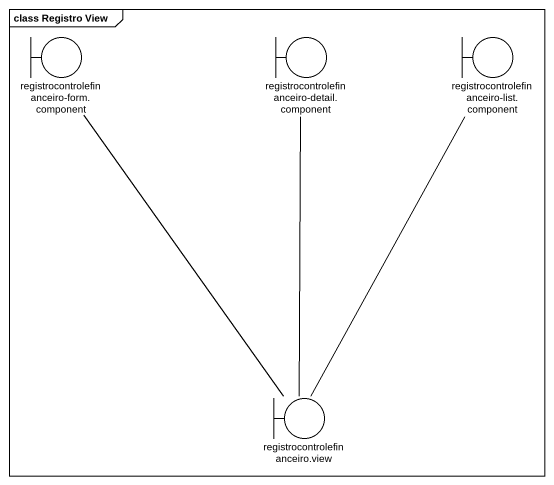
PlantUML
@startuml
mainframe class Registro View
boundary "registrocontrolefinanceiro-form.component" as registrocontrolefinanceiro
boundary "registrocontrolefinanceiro-detail.component" as registrocontrolefinanceiro_2
boundary "registrocontrolefinanceiro-list.component" as registrocontrolefinanceiro_3
boundary "registrocontrolefinanceiro.view" as registrocontrolefinanceiro_4
registrocontrolefinanceiro -- registrocontrolefinanceiro_4
registrocontrolefinanceiro_2 -- registrocontrolefinanceiro_4
registrocontrolefinanceiro_4 -up- registrocontrolefinanceiro_3
@enduml
